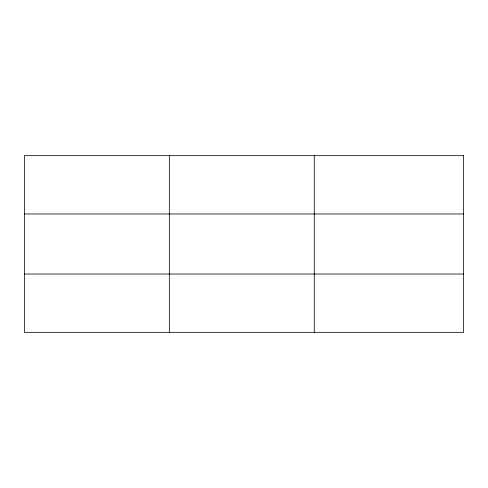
<?xml version="1.0" encoding="UTF-8"?>
<svg xmlns="http://www.w3.org/2000/svg" width="488" height="488" viewBox="0 0 488 488"><rect width="100%" height="100%" fill="white"/><g stroke="black" fill="none" stroke-linecap="round" stroke-linejoin="round"><path stroke-width="0.73" d="M169.336 155.666L169.336 332.334M314.272 155.666L314.272 332.334M24.4 213.97L463.6 213.97M24.4 274.03L463.6 274.03M463.6 155.666L463.6 332.334L24.4 332.334L24.4 155.666L463.6 155.666"/></g></svg>
